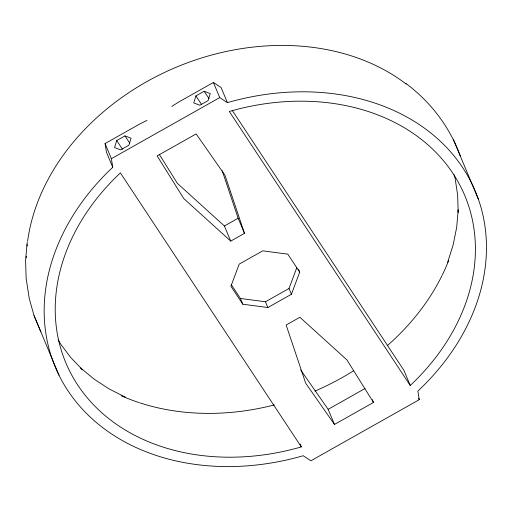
<?xml version="1.0" encoding="UTF-8"?>
<svg xmlns="http://www.w3.org/2000/svg" width="512" height="512" viewBox="0 0 512 512"><rect width="100%" height="100%" fill="white"/><g stroke="black" fill="none" stroke-linecap="round" stroke-linejoin="round"><path stroke-width="0.77" d="M27.181 242.189L25.6 260.442L26.138 278.438L29.261 298.56L34.022 315.565L59.014 375.238M116.73 140.55L114.566 147.552L120.646 149.901L128.89 145.248L131.059 138.246L124.979 135.898L116.73 140.55L122.458 149.216M195.91 95.904L193.741 102.906L199.821 105.254L208.07 100.608L210.24 93.6L204.16 91.251L195.91 95.904L201.638 104.57M447.648 262.31L453.165 244.838L456.698 227.283L458.214 209.811L458.176 212.339L457.664 195.194L455.13 178.47L454.054 174.624M231.155 284.474L240.39 298.458L265.453 301.779L289.024 288.493L296.736 267.853M299.699 272.141L287.821 254.157L262.758 250.835L239.194 264.122L230.925 286.234L242.803 304.218L267.866 307.539L291.43 294.253L299.699 272.141L298.49 269.261M171.872 106.381L178.598 102.099L213.414 82.47L221.082 87.526L227.405 102.643A227.674 179.405 -22.7 0 1 462.81 167.827A227.674 179.405 -22.7 0 1 417.875 391.078L419.238 399.693L310.88 460.787L303.213 455.731A227.674 179.405 -22.7 0 1 67.814 390.547A227.674 179.405 -22.7 0 1 112.749 167.296L111.386 158.682L105.062 143.565L139.878 123.93L146.982 120.416M111.386 158.682L219.744 97.587L227.405 102.643M159.258 154.317L177.408 183.386L224.403 225.984L238.15 218.234L222.195 170.694M230.733 241.107L244.48 233.35L224.979 175.251L196.154 133.92L157.139 155.917L183.731 198.509L230.733 241.107L224.403 225.984M372.275 399.578L373.485 402.458L334.47 424.454L328.147 409.331L365.069 388.512M125.645 397.331L109.299 389.03L94.291 379.245L80.749 368.09L82.573 369.837L70.694 357.459L60.525 343.936L58.131 339.782M405.837 83.411C430.438 101.715 449.875 126.989 460.256 155.93M300.698 369.971L328.147 409.331M334.47 424.454L305.645 383.123L286.144 325.024L299.891 317.274L346.893 359.872L373.485 402.458M232.23 110.362L403.923 370.362L410.246 385.485A216.288 170.438 -22.7 0 0 452.934 173.395A216.288 170.438 -22.7 0 0 229.306 111.475L410.246 385.485M204.16 91.251L209.005 98.586M124.979 135.898L129.824 143.232M301.318 446.906L120.378 172.89A216.288 170.438 -22.7 0 0 77.69 384.979A216.288 170.438 -22.7 0 0 301.318 446.906L300.115 444.026M34.022 315.565L40.838 331.795M453.44 139.693L478.426 199.373M418.637 398.253L419.238 399.693M213.414 82.47L219.744 97.587M289.024 288.493L291.43 294.253M238.15 218.234L244.48 233.35M265.453 301.779L267.866 307.539M240.39 298.458L242.803 304.218M112.749 167.296L106.426 152.179L105.062 143.565M448.768 260.243A221.664 174.675 -22.7 0 1 442.368 274.861M442.016 275.584A221.664 174.675 -22.7 0 1 387.322 345.645M353.722 370.694A221.664 174.675 -22.7 0 1 314.912 391.085M274.304 404.934A221.664 174.675 -22.7 0 1 139.821 402.854M139.085 402.611A221.664 174.675 -22.7 0 1 121.229 395.731M26.246 257.843A225.402 177.619 -22.7 0 1 26.304 256.275M27.034 246.042A225.402 177.619 -22.7 0 1 27.206 244.461M27.603 241.299A225.402 177.619 -22.7 0 1 177.248 66.81A225.402 177.619 -22.7 0 1 406.189 84.045"/></g></svg>
